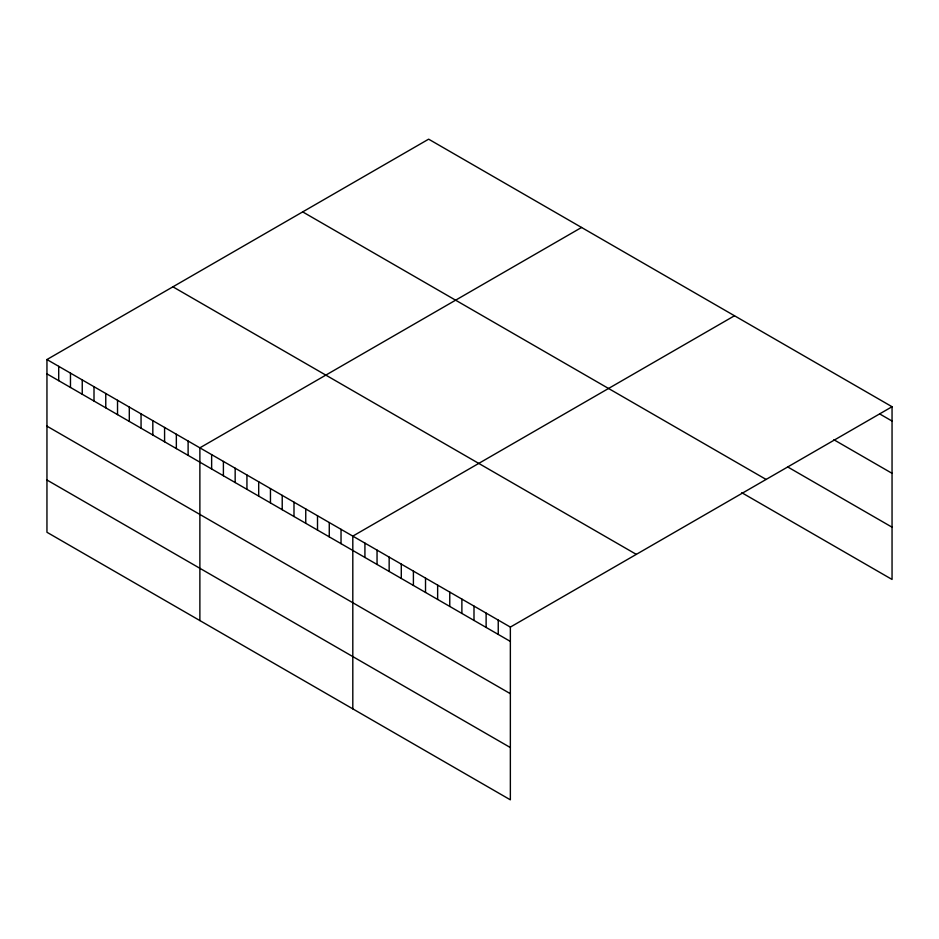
<?xml version="1.0" encoding="UTF-8"?>
<svg xmlns="http://www.w3.org/2000/svg" width="939" height="939" viewBox="0 0 939 939"><rect width="100%" height="100%" fill="white"/><g stroke="black" fill="none" stroke-linecap="round" stroke-linejoin="round"><path stroke-width="1.41" d="M46.95 359.543L510.358 627.088L510.358 799.828L46.95 532.272L46.95 359.543L428.642 139.172L892.05 406.728L892.05 579.457L741.763 492.693M581.57 227.461L199.878 447.833L199.878 620.562M734.486 315.762L352.806 536.122L352.806 708.863M510.358 627.088L892.05 406.728M879.925 414.064L892.05 421.059M833.879 439.745L892.05 473.326M787.821 467.012L892.05 527.19M302.687 211.897L766.095 479.442M172.905 286.818L636.313 554.374M46.95 373.875L510.358 641.419M46.95 426.153L510.358 693.698M46.95 480.005L510.358 747.55M498.245 620.092L498.245 634.424M486.12 613.097L486.12 627.428M473.995 606.101L473.995 620.433M461.882 599.105L461.882 613.437M449.758 592.098L449.758 606.441M437.644 585.103L437.644 599.446M425.52 578.107L425.52 592.439M413.406 571.112L413.406 585.443M401.282 564.116L401.282 578.447M389.157 557.12L389.157 571.452M377.044 550.113L377.044 564.456M364.919 543.118L364.919 557.461M341.033 529.326L341.033 543.669M329.272 522.542L329.272 536.873M317.511 515.746L317.511 530.089M305.75 508.961L305.75 523.293M293.989 502.165L293.989 516.497M282.216 495.369L282.216 509.713M270.455 488.585L270.455 502.917M258.695 481.789L258.695 496.121M246.934 474.993L246.934 489.336M235.161 468.209L235.161 482.54M223.4 461.413L223.4 475.756M211.639 454.629L211.639 468.96M188.117 441.037L188.117 455.38M176.344 434.252L176.344 448.584M164.583 427.456L164.583 441.788M152.822 420.66L152.822 435.003M141.061 413.876L141.061 428.207M129.3 407.08L129.3 421.423M117.528 400.296L117.528 414.627M105.767 393.5L105.767 407.831M94.006 386.704L94.006 401.047M82.245 379.919L82.245 394.251M70.472 373.123L70.472 387.455M58.711 366.339L58.711 380.671"/></g></svg>
